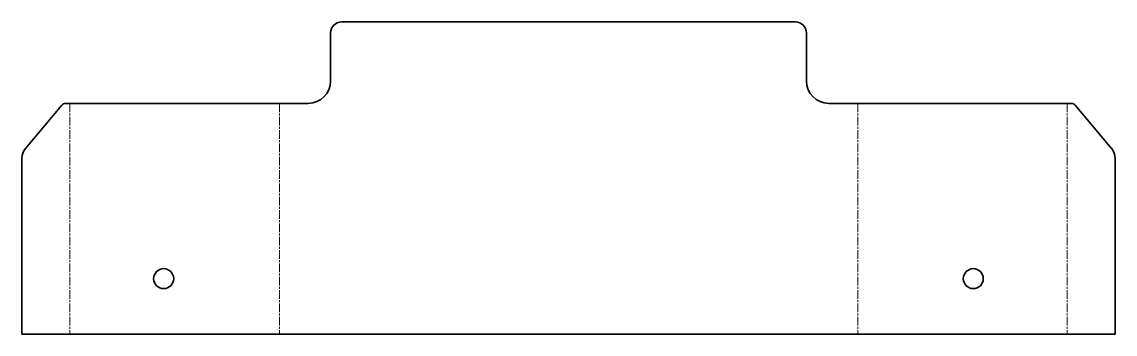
# Model space of a CAD drawing. Header units: inches. Extents: x 0 to 295, y 0 to 84.
import ezdxf

# ---------------------------------------------------------------- set-up
doc = ezdxf.new("R2010")
doc.units = ezdxf.units.IN
doc.header["$MEASUREMENT"] = 0
doc.linetypes.add('Chain', pattern=[13.68, 9.12, -1.14, 2.28, -1.14])
doc.layers.add('SIMUMAK Bend Centerline (ISO)', color=7, linetype='Chain', lineweight=9)
doc.layers.add('SIMUMAK Visible (ISO)', color=7, linetype='Continuous', lineweight=35)

# ---------------------------------------------------------------- blocks, each defined once
blk = doc.blocks.new('CD-IND-31-TAMATRA-01')
at = {"layer": 'SIMUMAK Bend Centerline (ISO)', "ltscale": 0.263158}
for p, q in [((12.97, 62.3), (12.97, 0)), ((69.45, 62.3), (69.45, 0)), ((225.45, 62.3), (225.45, 0)), ((281.92, 62.3), (281.92, 0))]:
    blk.add_line(p, q, dxfattribs=at)
at = {"layer": 'SIMUMAK Visible (ISO)'}
for p, q in [((86.25, 84.3), (208.65, 84.3)), ((83.25, 81.3), (83.25, 68.3)), ((211.65, 68.3), (211.65, 81.3)), ((11.86, 62.3), (77.25, 62.3)), ((283.04, 62.3), (217.65, 62.3)), ((10.78, 61.8), (0.94, 50.07)), ((293.96, 50.07), (284.12, 61.8)), ((0, 47.5), (0, 0)), ((294.9, 0), (294.9, 47.5)), ((0, 0), (294.9, 0))]:
    blk.add_line(p, q, dxfattribs=at)
for centre in [(38.25, 14.98), (256.64, 14.98)]:
    blk.add_circle(centre, 2.7, dxfattribs=at)
at = {"layer": 'SIMUMAK Visible (ISO)', "extrusion": (0, 0, -1)}
for centre, radius, start, end in [((-86.25, 81.3), 3, 0, 90), ((-208.65, 81.3), 3, 90, 180), ((-11.85, 60.9), 1.4, 40, 89.6036), ((-283.04, 60.9), 1.4, 90.3964, 140), ((-4, 47.5), 4, 0, 40), ((-290.9, 47.5), 4, 140, 180)]:
    blk.add_arc(centre, radius, start, end, dxfattribs=at)
at = {"layer": 'SIMUMAK Visible (ISO)'}
for centre, start, end in [((77.25, 68.3), 270, 360), ((217.65, 68.3), 180, 270)]:
    blk.add_arc(centre, 6, start, end, dxfattribs=at)
for points in [[(11.85, 62.3), (11.85, 62.3), (11.85, 62.3), (11.84, 62.3)], [(11.84, 62.3), (11.85, 62.3), (11.85, 62.3), (11.86, 62.3)], [(283.04, 62.3), (283.04, 62.3), (283.05, 62.3), (283.05, 62.3)], [(283.05, 62.3), (283.05, 62.3), (283.04, 62.3), (283.04, 62.3)], [(283.05, 62.3), (283.05, 62.3), (283.05, 62.3), (283.05, 62.3)]]:
    blk.add_open_spline(points, degree=3, dxfattribs=at)

msp = doc.modelspace()

# ---------------------------------------------------------------- block references
msp.add_blockref('CD-IND-31-TAMATRA-01', (0, 0))

doc.saveas('drawing.dxf')
